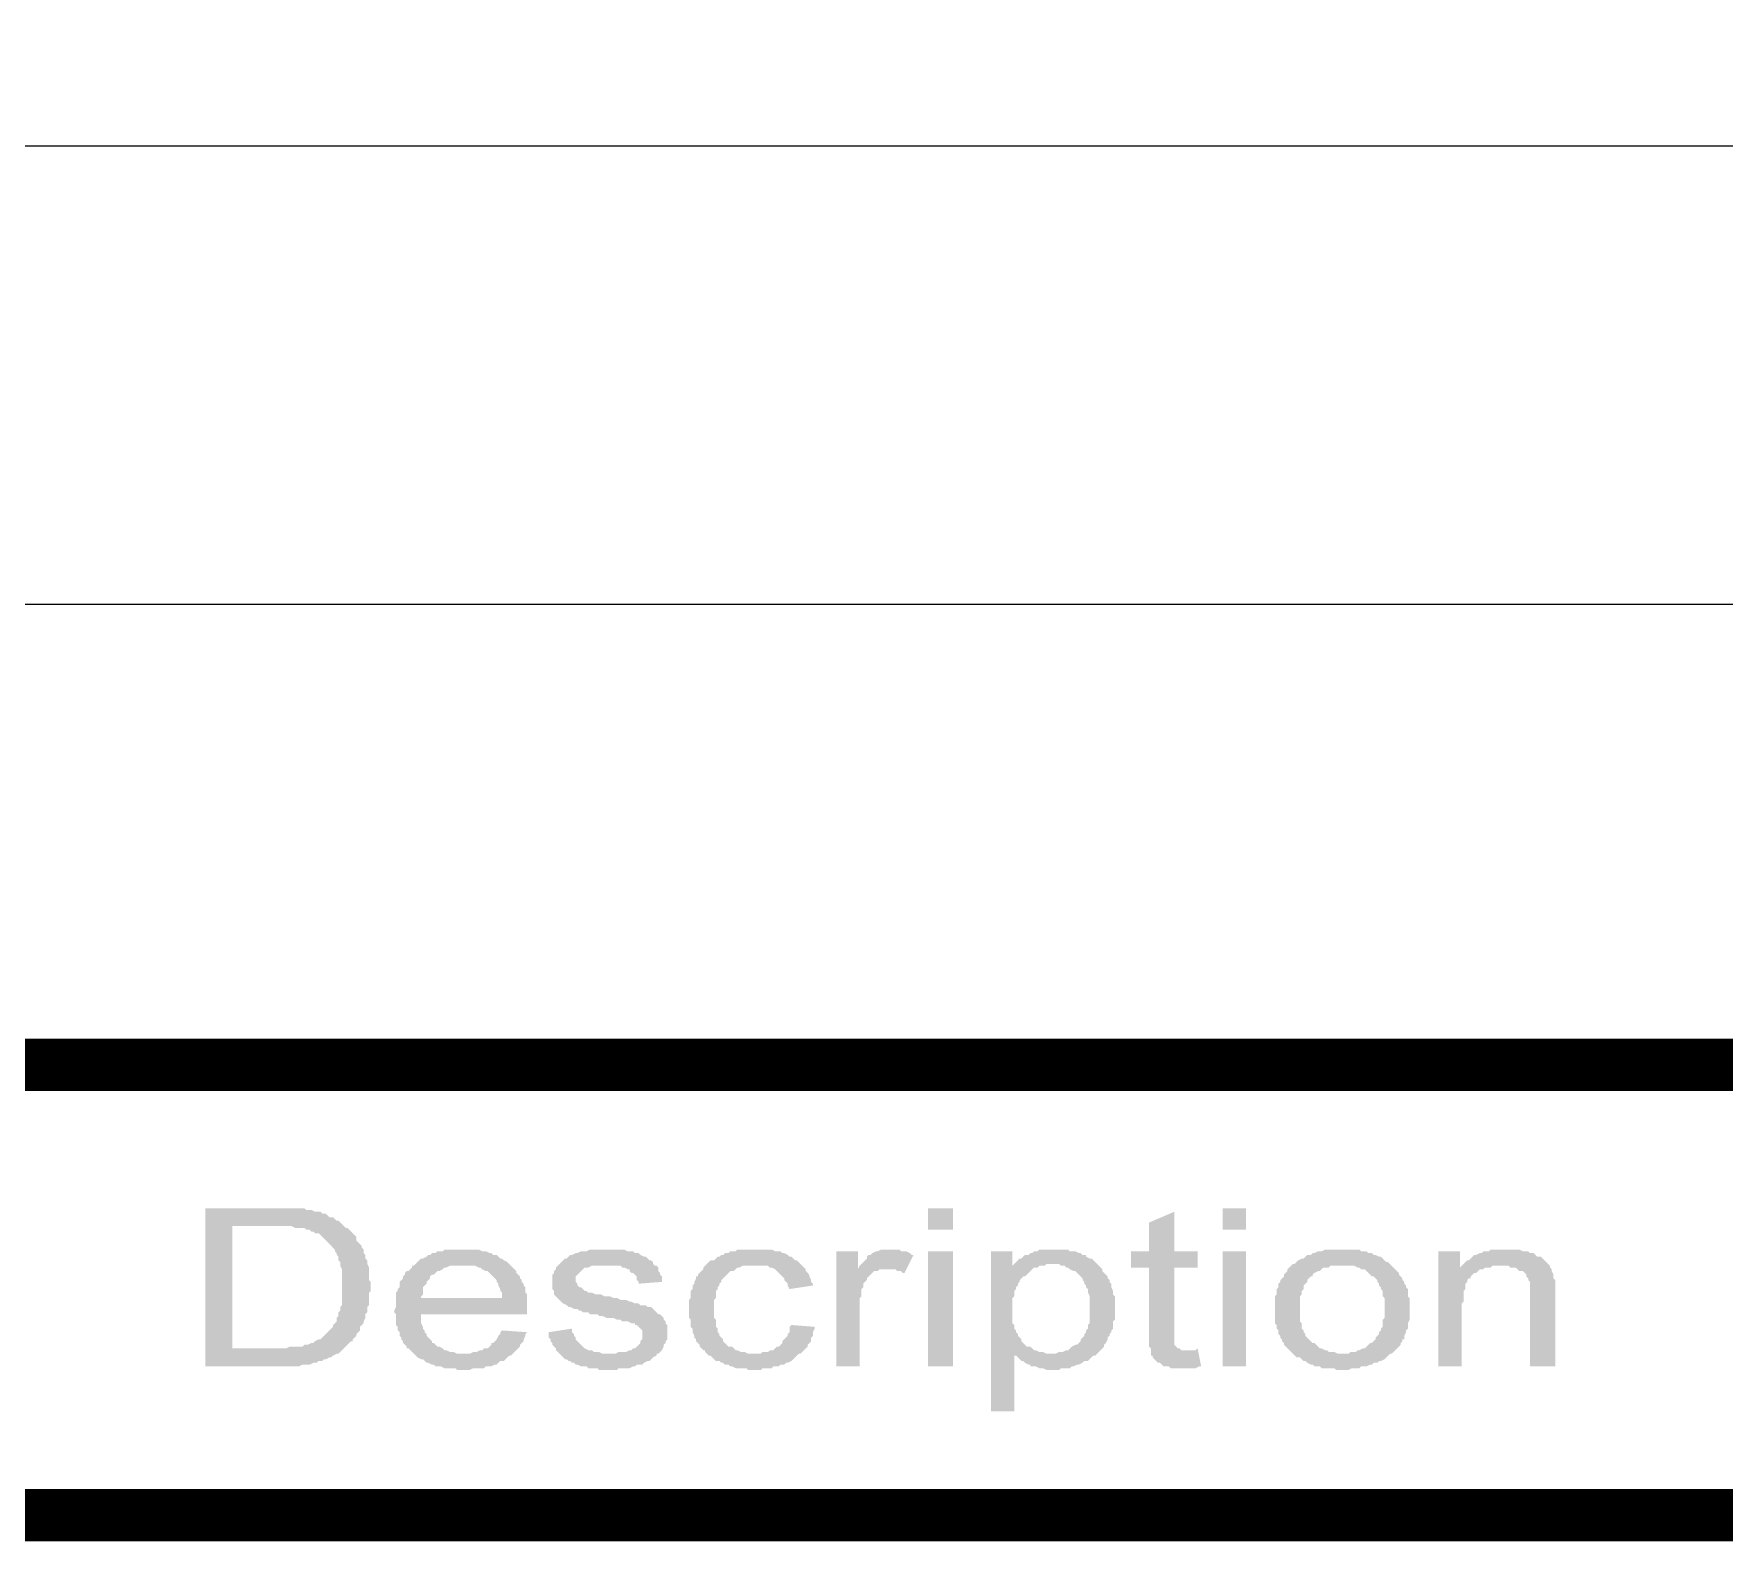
# Model space of a CAD drawing. Header units: millimetres. Extents: x 58 to 2247, y 57 to 1671.
# Drawn here: x 1981.2 to 2056.4, y 487.1 to 554.2 of the extents above; entities that cross this region are included whole.
import ezdxf

# ---------------------------------------------------------------- set-up
doc = ezdxf.new("R2010")
doc.units = ezdxf.units.MM
doc.header["$LTSCALE"] = 0.5
for name, color, linetype in [('main floor interior line', 6, 'CONTINUOUS'), ('PDF_Geometry', 7, 'Continuous'), ('PDF_Solid Fills', 7, 'Continuous')]:
    doc.layers.add(name, color=color, linetype=linetype)

msp = doc.modelspace()

# ---------------------------------------------------------------- hatches: boundary and pattern name
at = {"layer": 'PDF_Solid Fills', "transparency": 33554559}
h = msp.add_hatch(color=256, dxfattribs=at)
h.paths.add_polyline_path([(1988.843, 494.871), (1988.843, 501.911), (1991.883, 501.911), (1992.043, 501.911), (1992.203, 501.911), (1992.363, 501.911), (1992.523, 501.911), (1992.603, 501.911), (1992.763, 501.911), (1992.843, 501.911), (1993.003, 501.911), (1993.083, 501.911), (1993.243, 501.911), (1993.323, 501.831), (1993.403, 501.831), (1993.483, 501.831), (1993.563, 501.831), (1993.723, 501.751), (1993.883, 501.751), (1993.963, 501.751), (1994.043, 501.671), (1994.203, 501.671), (1994.283, 501.591), (1994.363, 501.511), (1994.523, 501.511), (1994.603, 501.431), (1994.683, 501.351), (1994.763, 501.351), (1994.843, 501.271), (1994.923, 501.191), (1995.003, 501.111), (1995.083, 501.031), (1995.163, 501.031), (1995.243, 500.951), (1995.323, 500.871), (1995.403, 500.791), (1995.483, 500.711), (1995.563, 500.631), (1995.563, 500.471), (1995.643, 500.391), (1995.723, 500.311), (1995.803, 500.231), (1995.803, 500.151), (1995.803, 500.151), (1995.883, 500.071), (1995.883, 499.911), (1995.963, 499.831), (1995.963, 499.751), (1995.963, 499.671), (1996.043, 499.591), (1996.043, 499.511), (1996.043, 499.431), (1996.123, 499.271), (1996.123, 499.191), (1996.123, 499.111), (1996.123, 499.031), (1996.123, 498.871), (1996.123, 498.791), (1996.123, 498.711), (1996.203, 498.631), (1996.203, 498.471), (1996.203, 498.471), (1996.203, 498.311), (1996.203, 498.231), (1996.123, 498.151), (1996.123, 497.991), (1996.123, 497.911), (1996.123, 497.831), (1996.123, 497.671), (1996.123, 497.591), (1996.043, 497.511), (1996.043, 497.431), (1996.043, 497.351), (1996.043, 497.271), (1995.963, 497.191), (1995.963, 497.031), (1995.963, 497.031), (1995.883, 496.871), (1995.883, 496.791), (1995.803, 496.711), (1995.723, 496.631), (1995.723, 496.471), (1995.643, 496.391), (1995.563, 496.311), (1995.563, 496.231), (1995.483, 496.151), (1995.403, 496.071), (1995.403, 495.991), (1995.323, 495.991), (1995.243, 495.911), (1995.163, 495.831), (1995.083, 495.751), (1995.003, 495.671), (1994.923, 495.591), (1994.843, 495.511), (1994.763, 495.431), (1994.683, 495.431), (1994.523, 495.351), (1994.523, 495.351), (1994.443, 495.271), (1994.363, 495.271), (1994.203, 495.191), (1994.123, 495.191), (1994.043, 495.111), (1993.883, 495.111), (1993.803, 495.031), (1993.643, 495.031), (1993.483, 494.951), (1993.483, 494.951), (1993.323, 494.951), (1993.243, 494.951), (1993.163, 494.951), (1993.003, 494.871), (1992.923, 494.871), (1992.763, 494.871), (1992.683, 494.871), (1992.523, 494.871), (1992.443, 494.871), (1992.283, 494.871), (1992.123, 494.871), (1992.043, 494.871)], flags=0)
h.paths.add_polyline_path([(1990.043, 495.671), (1991.883, 495.671), (1992.043, 495.671), (1992.203, 495.671), (1992.363, 495.671), (1992.443, 495.671), (1992.603, 495.751), (1992.763, 495.751), (1992.843, 495.751), (1992.923, 495.751), (1993.083, 495.751), (1993.163, 495.751), (1993.243, 495.831), (1993.323, 495.831), (1993.403, 495.831), (1993.563, 495.911), (1993.643, 495.911), (1993.723, 495.991), (1993.883, 496.071), (1993.963, 496.071), (1994.043, 496.151), (1994.043, 496.151), (1994.123, 496.231), (1994.203, 496.311), (1994.283, 496.391), (1994.363, 496.471), (1994.443, 496.551), (1994.523, 496.631), (1994.523, 496.711), (1994.603, 496.791), (1994.683, 496.871), (1994.683, 497.031), (1994.763, 497.111), (1994.763, 497.191), (1994.763, 497.271), (1994.843, 497.351), (1994.843, 497.431), (1994.843, 497.511), (1994.923, 497.591), (1994.923, 497.671), (1994.923, 497.831), (1994.923, 497.911), (1994.923, 497.991), (1994.923, 498.151), (1994.923, 498.231), (1994.923, 498.311), (1994.923, 498.471), (1994.923, 498.471), (1994.923, 498.551), (1994.923, 498.711), (1994.923, 498.791), (1994.923, 498.951), (1994.923, 499.031), (1994.923, 499.111), (1994.923, 499.191), (1994.843, 499.351), (1994.843, 499.431), (1994.843, 499.511), (1994.763, 499.591), (1994.763, 499.671), (1994.763, 499.751), (1994.683, 499.831), (1994.683, 499.911), (1994.603, 499.991), (1994.603, 500.071), (1994.523, 500.151), (1994.523, 500.151), (1994.443, 500.231), (1994.363, 500.311), (1994.283, 500.391), (1994.203, 500.471), (1994.123, 500.551), (1994.043, 500.631), (1993.963, 500.711), (1993.883, 500.791), (1993.723, 500.791), (1993.643, 500.871), (1993.563, 500.871), (1993.483, 500.951), (1993.403, 500.951), (1993.323, 500.951), (1993.243, 501.031), (1993.163, 501.031), (1993.003, 501.031), (1992.923, 501.031), (1992.843, 501.031), (1992.683, 501.111), (1992.523, 501.111), (1992.443, 501.111), (1992.283, 501.111), (1992.123, 501.111), (1991.963, 501.111), (1991.883, 501.111), (1990.043, 501.111)], flags=0)
for points in [[(2033.004, 495.671), (2033.164, 494.871), (2033.084, 494.871), (2032.924, 494.791), (2032.764, 494.791), (2032.684, 494.791), (2032.524, 494.791), (2032.444, 494.791), (2032.364, 494.791), (2032.204, 494.791), (2032.044, 494.791), (2031.964, 494.791), (2031.804, 494.791), (2031.724, 494.871), (2031.564, 494.871), (2031.484, 494.871), (2031.404, 494.951), (2031.324, 495.031), (2031.244, 495.031), (2031.164, 495.111), (2031.084, 495.191), (2031.004, 495.271), (2031.004, 495.351), (2030.924, 495.351), (2030.924, 495.431), (2030.924, 495.511), (2030.924, 495.591), (2030.924, 495.671), (2030.844, 495.751), (2030.844, 495.911), (2030.844, 495.991), (2030.844, 496.151), (2030.844, 496.311), (2030.844, 496.391), (2030.844, 499.271), (2030.044, 499.271), (2030.044, 499.991), (2030.844, 499.991), (2030.844, 501.271), (2031.964, 501.751), (2031.964, 499.991), (2033.004, 499.991), (2033.004, 499.271), (2031.964, 499.271), (2031.964, 496.311), (2031.964, 496.151), (2031.964, 496.071), (2031.964, 495.991), (2031.964, 495.911), (2031.964, 495.831), (2032.044, 495.751), (2032.124, 495.671), (2032.204, 495.671), (2032.284, 495.591), (2032.364, 495.591), (2032.524, 495.591), (2032.524, 495.591), (2032.684, 495.591), (2032.764, 495.591), (2032.924, 495.591), (2033.004, 495.671)], [(2004.123, 496.391), (2005.163, 496.551), (2005.163, 496.391), (2005.243, 496.311), (2005.243, 496.231), (2005.323, 496.151), (2005.323, 496.071), (2005.403, 495.991), (2005.483, 495.911), (2005.563, 495.831), (2005.643, 495.751), (2005.643, 495.751), (2005.723, 495.671), (2005.883, 495.591), (2005.963, 495.591), (2006.043, 495.591), (2006.123, 495.511), (2006.283, 495.511), (2006.363, 495.511), (2006.523, 495.431), (2006.683, 495.431), (2006.763, 495.431), (2006.843, 495.431), (2007.003, 495.431), (2007.083, 495.431), (2007.243, 495.511), (2007.403, 495.511), (2007.483, 495.511), (2007.563, 495.511), (2007.723, 495.591), (2007.803, 495.591), (2007.883, 495.671), (2007.963, 495.671), (2008.043, 495.751), (2008.123, 495.831), (2008.203, 495.911), (2008.203, 495.991), (2008.283, 496.071), (2008.283, 496.151), (2008.283, 496.231), (2008.283, 496.391), (2008.283, 496.471), (2008.203, 496.551), (2008.123, 496.631), (2008.043, 496.711), (2007.963, 496.711), (2007.963, 496.791), (2007.883, 496.791), (2007.803, 496.791), (2007.643, 496.871), (2007.563, 496.871), (2007.403, 496.871), (2007.323, 496.951), (2007.163, 496.951), (2007.003, 497.031), (2006.843, 497.031), (2006.683, 497.031), (2006.523, 497.111), (2006.363, 497.111), (2006.283, 497.191), (2006.123, 497.191), (2005.963, 497.191), (2005.883, 497.271), (2005.723, 497.271), (2005.643, 497.271), (2005.563, 497.351), (2005.483, 497.351), (2005.403, 497.431), (2005.323, 497.431), (2005.243, 497.431), (2005.243, 497.431), (2005.083, 497.511), (2005.003, 497.511), (2004.923, 497.591), (2004.763, 497.671), (2004.683, 497.751), (2004.603, 497.831), (2004.523, 497.911), (2004.523, 497.911), (2004.443, 497.991), (2004.363, 498.071), (2004.363, 498.231), (2004.283, 498.311), (2004.283, 498.391), (2004.283, 498.471), (2004.283, 498.551), (2004.283, 498.631), (2004.283, 498.711), (2004.283, 498.791), (2004.283, 498.951), (2004.363, 499.031), (2004.363, 499.111), (2004.443, 499.191), (2004.443, 499.271), (2004.523, 499.351), (2004.603, 499.431), (2004.683, 499.511), (2004.763, 499.591), (2004.843, 499.671), (2004.923, 499.671), (2005.003, 499.751), (2005.083, 499.831), (2005.163, 499.831), (2005.323, 499.911), (2005.403, 499.911), (2005.563, 499.991), (2005.643, 499.991), (2005.723, 499.991), (2005.803, 499.991), (2005.963, 500.071), (2006.043, 500.071), (2006.203, 500.071), (2006.283, 500.071), (2006.443, 500.071), (2006.523, 500.071), (2006.603, 500.071), (2006.763, 500.071), (2006.923, 500.071), (2007.003, 500.071), (2007.163, 500.071), (2007.243, 500.071), (2007.403, 500.071), (2007.483, 500.071), (2007.643, 499.991), (2007.723, 499.991), (2007.883, 499.991), (2007.963, 499.911), (2007.963, 499.911), (2008.123, 499.911), (2008.203, 499.831), (2008.363, 499.751), (2008.443, 499.751), (2008.523, 499.671), (2008.603, 499.591), (2008.683, 499.591), (2008.763, 499.511), (2008.763, 499.431), (2008.843, 499.351), (2008.923, 499.351), (2009.003, 499.271), (2009.003, 499.111), (2009.083, 499.031), (2009.083, 498.951), (2009.163, 498.871), (2009.163, 498.711), (2009.163, 498.631), (2008.123, 498.551), (2008.123, 498.631), (2008.043, 498.711), (2008.043, 498.871), (2007.963, 498.951), (2007.883, 499.031), (2007.803, 499.031), (2007.723, 499.111), (2007.723, 499.191), (2007.643, 499.191), (2007.483, 499.271), (2007.403, 499.271), (2007.323, 499.351), (2007.163, 499.351), (2007.083, 499.351), (2006.923, 499.351), (2006.763, 499.351), (2006.683, 499.351), (2006.523, 499.351), (2006.443, 499.351), (2006.283, 499.351), (2006.123, 499.351), (2006.043, 499.351), (2005.883, 499.271), (2005.803, 499.271), (2005.723, 499.271), (2005.643, 499.191), (2005.643, 499.191), (2005.563, 499.111), (2005.483, 499.031), (2005.403, 498.951), (2005.323, 498.871), (2005.323, 498.791), (2005.323, 498.711), (2005.323, 498.631), (2005.403, 498.551), (2005.403, 498.471), (2005.483, 498.391), (2005.563, 498.391), (2005.643, 498.311), (2005.723, 498.231), (2005.803, 498.231), (2005.883, 498.151), (2005.883, 498.151), (2005.963, 498.151), (2006.043, 498.151), (2006.203, 498.071), (2006.283, 498.071), (2006.443, 498.071), (2006.603, 497.991), (2006.843, 497.991), (2006.843, 497.991), (2007.003, 497.911), (2007.163, 497.911), (2007.323, 497.831), (2007.483, 497.831), (2007.563, 497.831), (2007.723, 497.751), (2007.803, 497.751), (2007.963, 497.671), (2008.043, 497.671), (2008.123, 497.671), (2008.203, 497.591), (2008.283, 497.591), (2008.363, 497.591), (2008.443, 497.591), (2008.523, 497.511), (2008.683, 497.511), (2008.763, 497.431), (2008.843, 497.351), (2008.923, 497.271), (2009.003, 497.191), (2009.083, 497.191), (2009.163, 497.111), (2009.243, 497.031), (2009.243, 496.951), (2009.323, 496.871), (2009.323, 496.791), (2009.403, 496.711), (2009.403, 496.551), (2009.403, 496.471), (2009.403, 496.391), (2009.403, 496.391), (2009.403, 496.231), (2009.403, 496.151), (2009.403, 496.071), (2009.323, 495.991), (2009.323, 495.911), (2009.243, 495.831), (2009.243, 495.751), (2009.163, 495.591), (2009.083, 495.511), (2009.003, 495.431), (2008.923, 495.431), (2008.923, 495.351), (2008.763, 495.271), (2008.683, 495.191), (2008.603, 495.111), (2008.523, 495.111), (2008.363, 495.031), (2008.283, 494.951), (2008.203, 494.951), (2008.043, 494.951), (2007.963, 494.871), (2007.883, 494.871), (2007.723, 494.791), (2007.643, 494.791), (2007.483, 494.791), (2007.403, 494.791), (2007.243, 494.791), (2007.163, 494.711), (2007.003, 494.711), (2006.843, 494.711), (2006.843, 494.711), (2006.683, 494.711), (2006.523, 494.711), (2006.363, 494.711), (2006.283, 494.791), (2006.123, 494.791), (2006.043, 494.791), (2005.883, 494.791), (2005.803, 494.871), (2005.643, 494.871), (2005.563, 494.871), (2005.403, 494.951), (2005.323, 494.951), (2005.243, 495.031), (2005.163, 495.031), (2005.083, 495.111), (2005.003, 495.111), (2004.923, 495.191), (2004.843, 495.191), (2004.763, 495.271), (2004.683, 495.351), (2004.603, 495.431), (2004.523, 495.511), (2004.443, 495.591), (2004.443, 495.671), (2004.363, 495.751), (2004.283, 495.831), (2004.283, 495.911), (2004.203, 495.991), (2004.203, 496.071), (2004.123, 496.151), (2004.123, 496.311), (2004.123, 496.391)], [(2014.924, 496.711), (2015.964, 496.631), (2015.964, 496.551), (2015.884, 496.391), (2015.884, 496.311), (2015.884, 496.231), (2015.804, 496.151), (2015.804, 495.991), (2015.724, 495.911), (2015.644, 495.831), (2015.644, 495.751), (2015.564, 495.671), (2015.484, 495.591), (2015.404, 495.511), (2015.324, 495.431), (2015.244, 495.431), (2015.164, 495.351), (2015.084, 495.271), (2015.084, 495.271), (2015.004, 495.191), (2014.924, 495.111), (2014.764, 495.031), (2014.684, 495.031), (2014.604, 494.951), (2014.444, 494.951), (2014.364, 494.871), (2014.284, 494.871), (2014.124, 494.871), (2014.044, 494.791), (2013.884, 494.791), (2013.804, 494.791), (2013.644, 494.791), (2013.564, 494.711), (2013.404, 494.711), (2013.324, 494.711), (2013.164, 494.711), (2013.004, 494.711), (2012.924, 494.791), (2012.764, 494.791), (2012.684, 494.791), (2012.524, 494.791), (2012.444, 494.791), (2012.284, 494.871), (2012.204, 494.871), (2012.124, 494.951), (2011.964, 494.951), (2011.884, 495.031), (2011.804, 495.031), (2011.724, 495.111), (2011.564, 495.111), (2011.484, 495.191), (2011.404, 495.271), (2011.324, 495.351), (2011.244, 495.351), (2011.164, 495.431), (2011.084, 495.511), (2011.084, 495.591), (2011.004, 495.591), (2010.924, 495.671), (2010.844, 495.751), (2010.844, 495.831), (2010.764, 495.911), (2010.684, 495.991), (2010.684, 496.071), (2010.604, 496.151), (2010.604, 496.231), (2010.524, 496.391), (2010.524, 496.471), (2010.524, 496.551), (2010.444, 496.631), (2010.444, 496.711), (2010.444, 496.871), (2010.444, 496.951), (2010.364, 497.031), (2010.364, 497.191), (2010.364, 497.271), (2010.364, 497.431), (2010.364, 497.431), (2010.364, 497.511), (2010.364, 497.591), (2010.364, 497.751), (2010.364, 497.831), (2010.444, 497.911), (2010.444, 497.991), (2010.444, 498.151), (2010.444, 498.231), (2010.524, 498.311), (2010.524, 498.391), (2010.524, 498.471), (2010.604, 498.551), (2010.604, 498.631), (2010.684, 498.791), (2010.684, 498.871), (2010.764, 498.871), (2010.764, 498.951), (2010.844, 499.031), (2010.924, 499.111), (2011.004, 499.191), (2011.004, 499.271), (2011.084, 499.351), (2011.164, 499.431), (2011.244, 499.511), (2011.324, 499.591), (2011.484, 499.591), (2011.564, 499.671), (2011.644, 499.751), (2011.724, 499.751), (2011.804, 499.831), (2011.884, 499.831), (2011.964, 499.911), (2012.124, 499.911), (2012.204, 499.991), (2012.364, 499.991), (2012.444, 499.991), (2012.524, 500.071), (2012.684, 500.071), (2012.764, 500.071), (2012.924, 500.071), (2013.084, 500.071), (2013.164, 500.071), (2013.324, 500.071), (2013.324, 500.071), (2013.404, 500.071), (2013.564, 500.071), (2013.724, 500.071), (2013.804, 500.071), (2013.964, 500.071), (2014.044, 500.071), (2014.204, 499.991), (2014.284, 499.991), (2014.444, 499.991), (2014.524, 499.911), (2014.604, 499.911), (2014.764, 499.831), (2014.844, 499.751), (2014.924, 499.751), (2015.004, 499.671), (2015.004, 499.671), (2015.084, 499.591), (2015.164, 499.591), (2015.244, 499.511), (2015.324, 499.431), (2015.404, 499.351), (2015.484, 499.271), (2015.564, 499.191), (2015.564, 499.111), (2015.644, 499.031), (2015.724, 498.951), (2015.724, 498.871), (2015.804, 498.711), (2015.804, 498.631), (2015.884, 498.551), (2015.884, 498.471), (2014.844, 498.311), (2014.764, 498.471), (2014.764, 498.551), (2014.684, 498.631), (2014.604, 498.711), (2014.604, 498.791), (2014.524, 498.871), (2014.444, 498.951), (2014.364, 499.031), (2014.284, 499.111), (2014.284, 499.111), (2014.204, 499.191), (2014.044, 499.271), (2013.964, 499.271), (2013.884, 499.351), (2013.724, 499.351), (2013.644, 499.351), (2013.484, 499.351), (2013.404, 499.351), (2013.324, 499.351), (2013.244, 499.351), (2013.084, 499.351), (2013.004, 499.351), (2012.844, 499.351), (2012.764, 499.351), (2012.604, 499.271), (2012.524, 499.271), (2012.444, 499.191), (2012.364, 499.111), (2012.204, 499.111), (2012.124, 499.031), (2012.044, 498.951), (2012.044, 498.951), (2011.964, 498.871), (2011.884, 498.791), (2011.804, 498.711), (2011.804, 498.631), (2011.724, 498.551), (2011.724, 498.471), (2011.644, 498.391), (2011.644, 498.311), (2011.564, 498.231), (2011.564, 498.151), (2011.564, 498.071), (2011.564, 497.911), (2011.484, 497.831), (2011.484, 497.671), (2011.484, 497.591), (2011.484, 497.431), (2011.484, 497.431), (2011.484, 497.271), (2011.484, 497.191), (2011.484, 497.031), (2011.564, 496.951), (2011.564, 496.871), (2011.564, 496.711), (2011.564, 496.631), (2011.644, 496.551), (2011.644, 496.471), (2011.644, 496.391), (2011.724, 496.311), (2011.724, 496.231), (2011.804, 496.151), (2011.884, 496.071), (2011.884, 495.991), (2011.964, 495.911), (2011.964, 495.911), (2012.044, 495.831), (2012.124, 495.751), (2012.284, 495.751), (2012.364, 495.671), (2012.444, 495.591), (2012.524, 495.591), (2012.684, 495.511), (2012.764, 495.511), (2012.844, 495.511), (2013.004, 495.431), (2013.084, 495.431), (2013.244, 495.431), (2013.324, 495.431), (2013.404, 495.431), (2013.564, 495.431), (2013.644, 495.511), (2013.804, 495.511), (2013.884, 495.511), (2013.964, 495.591), (2014.124, 495.591), (2014.204, 495.671), (2014.284, 495.751), (2014.364, 495.751), (2014.444, 495.831), (2014.524, 495.911), (2014.524, 495.991), (2014.604, 496.071), (2014.684, 496.151), (2014.764, 496.231), (2014.764, 496.311), (2014.844, 496.391), (2014.844, 496.471), (2014.844, 496.631), (2014.924, 496.711), (2014.924, 496.711)], [(2016.924, 494.871), (2016.924, 499.991), (2017.884, 499.991), (2017.884, 499.191), (2017.964, 499.351), (2018.044, 499.431), (2018.124, 499.511), (2018.204, 499.591), (2018.284, 499.671), (2018.284, 499.751), (2018.364, 499.831), (2018.444, 499.831), (2018.524, 499.911), (2018.524, 499.911), (2018.684, 499.991), (2018.764, 499.991), (2018.924, 500.071), (2019.004, 500.071), (2019.084, 500.071), (2019.244, 500.071), (2019.244, 500.071), (2019.404, 500.071), (2019.484, 500.071), (2019.564, 500.071), (2019.724, 500.071), (2019.804, 499.991), (2019.964, 499.991), (2020.044, 499.991), (2020.204, 499.911), (2020.284, 499.831), (2020.364, 499.831), (2019.964, 499.031), (2019.884, 499.031), (2019.804, 499.111), (2019.644, 499.111), (2019.564, 499.191), (2019.404, 499.191), (2019.324, 499.191), (2019.164, 499.191), (2019.084, 499.191), (2018.924, 499.191), (2018.844, 499.191), (2018.764, 499.111), (2018.604, 499.111), (2018.524, 499.031), (2018.444, 498.951), (2018.364, 498.871), (2018.284, 498.791), (2018.284, 498.711), (2018.204, 498.631), (2018.124, 498.551), (2018.124, 498.551), (2018.124, 498.471), (2018.124, 498.391), (2018.044, 498.311), (2018.044, 498.151), (2018.044, 498.071), (2018.044, 497.991), (2017.964, 497.911), (2017.964, 497.831), (2017.964, 497.671), (2017.964, 497.591), (2017.964, 497.511), (2017.964, 494.871)], [(2043.725, 494.871), (2043.725, 499.991), (2044.685, 499.991), (2044.685, 499.271), (2044.765, 499.351), (2044.845, 499.431), (2044.925, 499.511), (2045.005, 499.591), (2045.085, 499.591), (2045.165, 499.671), (2045.245, 499.751), (2045.325, 499.831), (2045.405, 499.831), (2045.565, 499.911), (2045.645, 499.911), (2045.725, 499.991), (2045.885, 499.991), (2045.965, 499.991), (2046.045, 500.071), (2046.205, 500.071), (2046.285, 500.071), (2046.445, 500.071), (2046.605, 500.071), (2046.685, 500.071), (2046.765, 500.071), (2046.845, 500.071), (2047.005, 500.071), (2047.085, 500.071), (2047.245, 500.071), (2047.325, 500.071), (2047.485, 499.991), (2047.565, 499.991), (2047.725, 499.991), (2047.805, 499.911), (2047.965, 499.911), (2048.045, 499.831), (2048.125, 499.751), (2048.285, 499.751), (2048.365, 499.671), (2048.445, 499.591), (2048.525, 499.511), (2048.525, 499.511), (2048.605, 499.431), (2048.685, 499.351), (2048.685, 499.271), (2048.765, 499.191), (2048.765, 499.111), (2048.845, 498.951), (2048.845, 498.871), (2048.845, 498.871), (2048.845, 498.791), (2048.925, 498.711), (2048.925, 498.631), (2048.925, 498.551), (2048.925, 498.471), (2048.925, 498.311), (2048.925, 498.231), (2048.925, 498.071), (2048.925, 497.991), (2048.925, 494.871), (2047.805, 494.871), (2047.805, 497.991), (2047.805, 498.071), (2047.805, 498.231), (2047.805, 498.311), (2047.805, 498.391), (2047.805, 498.551), (2047.805, 498.631), (2047.725, 498.711), (2047.725, 498.791), (2047.725, 498.791), (2047.645, 498.871), (2047.645, 498.951), (2047.565, 499.031), (2047.485, 499.111), (2047.325, 499.111), (2047.245, 499.191), (2047.165, 499.271), (2047.085, 499.271), (2046.925, 499.271), (2046.845, 499.351), (2046.685, 499.351), (2046.605, 499.351), (2046.525, 499.351), (2046.365, 499.351), (2046.285, 499.351), (2046.125, 499.351), (2046.045, 499.271), (2045.885, 499.271), (2045.805, 499.271), (2045.725, 499.191), (2045.565, 499.191), (2045.485, 499.111), (2045.405, 499.031), (2045.325, 499.031), (2045.245, 498.951), (2045.165, 498.871), (2045.165, 498.791), (2045.085, 498.791), (2045.005, 498.711), (2045.005, 498.631), (2044.925, 498.551), (2044.925, 498.471), (2044.925, 498.311), (2044.845, 498.231), (2044.845, 498.151), (2044.845, 497.991), (2044.845, 497.911), (2044.845, 497.751), (2044.765, 497.671), (2044.765, 497.671), (2044.765, 494.871)]]:
    msp.add_hatch(color=256, dxfattribs=at).paths.add_polyline_path(points)
h = msp.add_hatch(color=256, dxfattribs=at)
h.paths.add_polyline_path([(2002.043, 496.471), (2003.163, 496.391), (2003.083, 496.311), (2003.083, 496.231), (2003.003, 496.071), (2003.003, 495.991), (2002.923, 495.911), (2002.843, 495.831), (2002.843, 495.751), (2002.763, 495.671), (2002.683, 495.591), (2002.603, 495.511), (2002.523, 495.431), (2002.443, 495.351), (2002.363, 495.351), (2002.283, 495.271), (2002.203, 495.191), (2002.203, 495.191), (2002.123, 495.111), (2001.963, 495.111), (2001.883, 495.031), (2001.803, 494.951), (2001.723, 494.951), (2001.563, 494.871), (2001.483, 494.871), (2001.323, 494.871), (2001.243, 494.791), (2001.163, 494.791), (2001.003, 494.791), (2000.843, 494.791), (2000.763, 494.791), (2000.603, 494.711), (2000.523, 494.711), (2000.363, 494.711), (2000.363, 494.711), (2000.203, 494.711), (2000.043, 494.711), (1999.963, 494.791), (1999.803, 494.791), (1999.723, 494.791), (1999.563, 494.791), (1999.483, 494.791), (1999.323, 494.871), (1999.243, 494.871), (1999.083, 494.871), (1999.003, 494.951), (1998.923, 494.951), (1998.763, 495.031), (1998.683, 495.031), (1998.603, 495.111), (1998.523, 495.191), (1998.443, 495.191), (1998.283, 495.271), (1998.203, 495.351), (1998.123, 495.431), (1998.123, 495.431), (1998.043, 495.511), (1997.963, 495.591), (1997.883, 495.671), (1997.803, 495.671), (1997.803, 495.751), (1997.723, 495.831), (1997.643, 495.911), (1997.643, 495.991), (1997.563, 496.071), (1997.563, 496.151), (1997.483, 496.231), (1997.483, 496.391), (1997.403, 496.471), (1997.403, 496.551), (1997.403, 496.631), (1997.323, 496.711), (1997.323, 496.871), (1997.323, 496.951), (1997.323, 497.031), (1997.323, 497.191), (1997.243, 497.271), (1997.243, 497.351), (1997.323, 497.511), (1997.323, 497.591), (1997.323, 497.671), (1997.323, 497.831), (1997.323, 497.911), (1997.323, 497.991), (1997.323, 498.151), (1997.403, 498.231), (1997.403, 498.311), (1997.483, 498.391), (1997.483, 498.471), (1997.483, 498.631), (1997.563, 498.711), (1997.643, 498.791), (1997.643, 498.871), (1997.723, 498.951), (1997.723, 499.031), (1997.803, 499.111), (1997.883, 499.111), (1997.963, 499.191), (1998.043, 499.271), (1998.043, 499.351), (1998.123, 499.351), (1998.203, 499.431), (1998.283, 499.511), (1998.363, 499.591), (1998.443, 499.671), (1998.523, 499.671), (1998.683, 499.751), (1998.763, 499.831), (1998.843, 499.831), (1998.923, 499.911), (1999.083, 499.911), (1999.163, 499.991), (1999.323, 499.991), (1999.403, 499.991), (1999.483, 500.071), (1999.643, 500.071), (1999.723, 500.071), (1999.883, 500.071), (1999.963, 500.071), (2000.123, 500.071), (2000.283, 500.071), (2000.283, 500.071), (2000.443, 500.071), (2000.523, 500.071), (2000.683, 500.071), (2000.763, 500.071), (2000.923, 500.071), (2001.003, 500.071), (2001.163, 499.991), (2001.243, 499.991), (2001.323, 499.991), (2001.483, 499.911), (2001.563, 499.911), (2001.643, 499.831), (2001.803, 499.831), (2001.883, 499.751), (2001.963, 499.671), (2002.043, 499.671), (2002.123, 499.591), (2002.283, 499.511), (2002.363, 499.431), (2002.363, 499.431), (2002.443, 499.351), (2002.523, 499.271), (2002.603, 499.191), (2002.683, 499.111), (2002.683, 499.031), (2002.763, 498.951), (2002.843, 498.871), (2002.843, 498.791), (2002.923, 498.711), (2002.923, 498.631), (2003.003, 498.551), (2003.003, 498.471), (2003.083, 498.391), (2003.083, 498.311), (2003.083, 498.151), (2003.163, 498.071), (2003.163, 497.991), (2003.163, 497.911), (2003.163, 497.751), (2003.163, 497.671), (2003.163, 497.591), (2003.163, 497.431), (2003.163, 497.431), (2003.163, 497.351), (2003.163, 497.271), (2003.163, 497.191), (1998.443, 497.191), (1998.443, 497.111), (1998.443, 496.951), (1998.443, 496.871), (1998.443, 496.791), (1998.523, 496.631), (1998.523, 496.551), (1998.603, 496.471), (1998.603, 496.391), (1998.683, 496.311), (1998.683, 496.231), (1998.763, 496.151), (1998.843, 496.071), (1998.923, 495.991), (1998.923, 495.911), (1999.003, 495.911), (1999.083, 495.831), (1999.163, 495.751), (1999.243, 495.751), (1999.403, 495.671), (1999.483, 495.591), (1999.563, 495.591), (1999.723, 495.511), (1999.803, 495.511), (1999.883, 495.511), (2000.043, 495.431), (2000.123, 495.431), (2000.283, 495.431), (2000.363, 495.431), (2000.443, 495.431), (2000.603, 495.431), (2000.763, 495.511), (2000.843, 495.511), (2000.923, 495.511), (2001.083, 495.591), (2001.163, 495.591), (2001.243, 495.671), (2001.403, 495.671), (2001.483, 495.751), (2001.563, 495.831), (2001.563, 495.911), (2001.643, 495.911), (2001.723, 495.991), (2001.803, 496.071), (2001.883, 496.231), (2001.963, 496.311), (2001.963, 496.391), (2002.043, 496.471), (2002.043, 496.471)], flags=0)
h.paths.add_polyline_path([(1998.443, 497.911), (2002.043, 497.911), (2002.043, 497.991), (2002.043, 498.151), (2001.963, 498.231), (2001.963, 498.311), (2001.883, 498.471), (2001.883, 498.551), (2001.803, 498.631), (2001.803, 498.711), (2001.723, 498.791), (2001.643, 498.871), (2001.643, 498.871), (2001.563, 498.951), (2001.483, 499.031), (2001.403, 499.111), (2001.323, 499.111), (2001.163, 499.191), (2001.083, 499.271), (2001.003, 499.271), (2000.843, 499.351), (2000.763, 499.351), (2000.683, 499.351), (2000.523, 499.351), (2000.443, 499.351), (2000.283, 499.351), (2000.123, 499.351), (2000.043, 499.351), (1999.883, 499.351), (1999.803, 499.351), (1999.723, 499.351), (1999.563, 499.271), (1999.483, 499.271), (1999.403, 499.191), (1999.243, 499.111), (1999.163, 499.111), (1999.083, 499.031), (1999.003, 498.951), (1998.923, 498.951), (1998.843, 498.871), (1998.843, 498.791), (1998.763, 498.711), (1998.683, 498.631), (1998.683, 498.551), (1998.603, 498.471), (1998.523, 498.391), (1998.523, 498.231), (1998.523, 498.151), (1998.523, 498.071), (1998.443, 497.991), (1998.443, 497.911)], flags=0)
h = msp.add_hatch(color=256, dxfattribs=at)
h.paths.add_polyline_path([(2023.804, 492.871), (2023.804, 499.991), (2024.764, 499.991), (2024.764, 499.351), (2024.844, 499.431), (2024.924, 499.511), (2025.004, 499.591), (2025.084, 499.671), (2025.164, 499.671), (2025.244, 499.751), (2025.324, 499.831), (2025.484, 499.831), (2025.564, 499.911), (2025.644, 499.911), (2025.724, 499.991), (2025.884, 499.991), (2025.964, 500.071), (2026.124, 500.071), (2026.204, 500.071), (2026.364, 500.071), (2026.444, 500.071), (2026.604, 500.071), (2026.604, 500.071), (2026.764, 500.071), (2026.844, 500.071), (2027.004, 500.071), (2027.084, 500.071), (2027.244, 500.071), (2027.324, 499.991), (2027.484, 499.991), (2027.564, 499.991), (2027.724, 499.911), (2027.804, 499.911), (2027.884, 499.831), (2028.044, 499.831), (2028.044, 499.751), (2028.204, 499.671), (2028.284, 499.671), (2028.364, 499.591), (2028.444, 499.511), (2028.524, 499.431), (2028.604, 499.351), (2028.684, 499.271), (2028.764, 499.191), (2028.764, 499.111), (2028.844, 499.031), (2028.924, 498.951), (2029.004, 498.871), (2029.004, 498.791), (2029.084, 498.711), (2029.084, 498.631), (2029.164, 498.551), (2029.164, 498.471), (2029.164, 498.391), (2029.244, 498.231), (2029.244, 498.151), (2029.244, 498.071), (2029.324, 497.991), (2029.324, 497.911), (2029.324, 497.751), (2029.324, 497.671), (2029.324, 497.591), (2029.324, 497.511), (2029.324, 497.431), (2029.324, 497.351), (2029.324, 497.271), (2029.324, 497.111), (2029.324, 497.031), (2029.324, 496.951), (2029.244, 496.871), (2029.244, 496.791), (2029.244, 496.631), (2029.244, 496.551), (2029.164, 496.471), (2029.164, 496.391), (2029.084, 496.311), (2029.084, 496.231), (2029.004, 496.151), (2029.004, 496.071), (2028.924, 495.911), (2028.844, 495.831), (2028.844, 495.751), (2028.764, 495.671), (2028.684, 495.591), (2028.604, 495.511), (2028.524, 495.431), (2028.444, 495.351), (2028.364, 495.351), (2028.284, 495.271), (2028.204, 495.191), (2028.124, 495.111), (2027.964, 495.111), (2027.964, 495.111), (2027.884, 495.031), (2027.724, 494.951), (2027.644, 494.951), (2027.484, 494.871), (2027.404, 494.871), (2027.324, 494.791), (2027.164, 494.791), (2027.084, 494.791), (2026.924, 494.791), (2026.844, 494.711), (2026.684, 494.711), (2026.604, 494.711), (2026.524, 494.711), (2026.444, 494.711), (2026.284, 494.711), (2026.124, 494.791), (2026.044, 494.791), (2025.964, 494.791), (2025.804, 494.871), (2025.724, 494.871), (2025.564, 494.871), (2025.564, 494.951), (2025.484, 494.951), (2025.324, 495.031), (2025.244, 495.111), (2025.164, 495.111), (2025.084, 495.191), (2025.004, 495.271), (2024.924, 495.351), (2024.844, 495.351), (2024.844, 492.871)], flags=0)
h.paths.add_polyline_path([(2024.764, 497.351), (2024.764, 497.271), (2024.764, 497.191), (2024.764, 497.031), (2024.764, 496.951), (2024.764, 496.791), (2024.844, 496.711), (2024.844, 496.631), (2024.844, 496.551), (2024.924, 496.471), (2024.924, 496.391), (2025.004, 496.311), (2025.004, 496.231), (2025.084, 496.151), (2025.164, 496.071), (2025.164, 495.991), (2025.244, 495.911), (2025.244, 495.911), (2025.324, 495.831), (2025.404, 495.751), (2025.564, 495.751), (2025.644, 495.671), (2025.724, 495.591), (2025.804, 495.591), (2025.964, 495.511), (2026.044, 495.511), (2026.124, 495.511), (2026.284, 495.431), (2026.364, 495.431), (2026.444, 495.431), (2026.604, 495.431), (2026.684, 495.431), (2026.844, 495.511), (2026.924, 495.511), (2027.004, 495.511), (2027.164, 495.591), (2027.244, 495.591), (2027.324, 495.671), (2027.404, 495.751), (2027.564, 495.831), (2027.644, 495.831), (2027.724, 495.911), (2027.724, 495.911), (2027.804, 495.991), (2027.804, 496.071), (2027.884, 496.151), (2027.964, 496.231), (2027.964, 496.311), (2028.044, 496.391), (2028.044, 496.471), (2028.124, 496.551), (2028.124, 496.631), (2028.124, 496.711), (2028.204, 496.791), (2028.204, 496.951), (2028.204, 497.031), (2028.204, 497.191), (2028.204, 497.271), (2028.204, 497.351), (2028.204, 497.431), (2028.204, 497.591), (2028.204, 497.671), (2028.204, 497.831), (2028.204, 497.911), (2028.204, 497.991), (2028.124, 498.151), (2028.124, 498.231), (2028.124, 498.311), (2028.044, 498.391), (2028.044, 498.471), (2027.964, 498.551), (2027.964, 498.631), (2027.884, 498.711), (2027.884, 498.791), (2027.804, 498.871), (2027.724, 498.951), (2027.724, 498.951), (2027.644, 499.031), (2027.564, 499.111), (2027.484, 499.111), (2027.324, 499.191), (2027.244, 499.271), (2027.164, 499.271), (2027.084, 499.351), (2026.924, 499.351), (2026.844, 499.431), (2026.684, 499.431), (2026.604, 499.431), (2026.524, 499.431), (2026.364, 499.431), (2026.284, 499.431), (2026.204, 499.351), (2026.044, 499.351), (2025.964, 499.351), (2025.884, 499.271), (2025.724, 499.271), (2025.644, 499.191), (2025.564, 499.111), (2025.484, 499.031), (2025.404, 498.951), (2025.324, 498.871), (2025.324, 498.871), (2025.244, 498.871), (2025.164, 498.791), (2025.084, 498.711), (2025.084, 498.631), (2025.004, 498.551), (2025.004, 498.471), (2024.924, 498.391), (2024.924, 498.311), (2024.844, 498.231), (2024.844, 498.071), (2024.844, 497.991), (2024.764, 497.911), (2024.764, 497.831), (2024.764, 497.671), (2024.764, 497.591), (2024.764, 497.431), (2024.764, 497.351)], flags=0)
h = msp.add_hatch(color=256, dxfattribs=at)
h.paths.add_polyline_path([(2036.445, 497.431), (2036.445, 497.511), (2036.445, 497.671), (2036.445, 497.751), (2036.445, 497.831), (2036.445, 497.991), (2036.525, 498.071), (2036.525, 498.151), (2036.525, 498.311), (2036.605, 498.391), (2036.605, 498.471), (2036.605, 498.551), (2036.685, 498.631), (2036.685, 498.711), (2036.765, 498.791), (2036.845, 498.871), (2036.845, 498.951), (2036.925, 499.031), (2037.005, 499.111), (2037.005, 499.191), (2037.085, 499.271), (2037.165, 499.351), (2037.245, 499.431), (2037.325, 499.431), (2037.405, 499.511), (2037.405, 499.511), (2037.485, 499.591), (2037.645, 499.671), (2037.725, 499.671), (2037.805, 499.751), (2037.885, 499.831), (2038.045, 499.831), (2038.125, 499.911), (2038.205, 499.911), (2038.365, 499.991), (2038.445, 499.991), (2038.525, 499.991), (2038.685, 500.071), (2038.765, 500.071), (2038.925, 500.071), (2039.005, 500.071), (2039.165, 500.071), (2039.325, 500.071), (2039.405, 500.071), (2039.405, 500.071), (2039.565, 500.071), (2039.725, 500.071), (2039.805, 500.071), (2039.965, 500.071), (2040.045, 500.071), (2040.205, 500.071), (2040.285, 499.991), (2040.445, 499.991), (2040.525, 499.991), (2040.605, 499.911), (2040.765, 499.911), (2040.845, 499.831), (2040.925, 499.831), (2041.085, 499.751), (2041.165, 499.751), (2041.245, 499.671), (2041.325, 499.591), (2041.405, 499.511), (2041.485, 499.511), (2041.565, 499.431), (2041.645, 499.351), (2041.725, 499.271), (2041.805, 499.191), (2041.885, 499.111), (2041.965, 499.031), (2041.965, 498.951), (2042.045, 498.871), (2042.125, 498.791), (2042.125, 498.711), (2042.205, 498.631), (2042.205, 498.551), (2042.285, 498.471), (2042.285, 498.391), (2042.365, 498.311), (2042.365, 498.231), (2042.365, 498.071), (2042.365, 497.991), (2042.445, 497.911), (2042.445, 497.751), (2042.445, 497.671), (2042.445, 497.591), (2042.445, 497.511), (2042.445, 497.351), (2042.445, 497.271), (2042.445, 497.111), (2042.445, 497.031), (2042.445, 496.951), (2042.365, 496.791), (2042.365, 496.711), (2042.365, 496.631), (2042.365, 496.551), (2042.285, 496.471), (2042.285, 496.391), (2042.205, 496.231), (2042.205, 496.151), (2042.205, 496.071), (2042.125, 496.071), (2042.125, 495.991), (2042.045, 495.911), (2042.045, 495.831), (2041.965, 495.751), (2041.885, 495.671), (2041.805, 495.591), (2041.725, 495.511), (2041.645, 495.431), (2041.565, 495.431), (2041.485, 495.351), (2041.405, 495.271), (2041.325, 495.191), (2041.165, 495.111), (2041.085, 495.111), (2041.005, 495.031), (2040.845, 495.031), (2040.765, 494.951), (2040.685, 494.951), (2040.525, 494.871), (2040.445, 494.871), (2040.285, 494.871), (2040.205, 494.791), (2040.125, 494.791), (2039.965, 494.791), (2039.885, 494.791), (2039.725, 494.711), (2039.565, 494.711), (2039.485, 494.711), (2039.405, 494.711), (2039.325, 494.711), (2039.165, 494.711), (2039.085, 494.791), (2038.925, 494.791), (2038.765, 494.791), (2038.685, 494.791), (2038.525, 494.791), (2038.445, 494.871), (2038.365, 494.871), (2038.205, 494.871), (2038.125, 494.951), (2038.045, 494.951), (2037.885, 495.031), (2037.805, 495.111), (2037.725, 495.111), (2037.645, 495.191), (2037.565, 495.271), (2037.405, 495.271), (2037.325, 495.351), (2037.245, 495.431), (2037.245, 495.431), (2037.165, 495.511), (2037.085, 495.591), (2037.085, 495.591), (2037.005, 495.671), (2036.925, 495.751), (2036.845, 495.831), (2036.845, 495.911), (2036.765, 495.991), (2036.765, 496.071), (2036.685, 496.151), (2036.685, 496.231), (2036.605, 496.311), (2036.605, 496.471), (2036.525, 496.551), (2036.525, 496.631), (2036.525, 496.711), (2036.445, 496.791), (2036.445, 496.951), (2036.445, 497.031), (2036.445, 497.111), (2036.445, 497.271), (2036.445, 497.351), (2036.445, 497.431)], flags=0)
h.paths.add_polyline_path([(2037.565, 497.431), (2037.565, 497.271), (2037.565, 497.191), (2037.565, 497.111), (2037.565, 496.951), (2037.565, 496.871), (2037.645, 496.791), (2037.645, 496.631), (2037.645, 496.551), (2037.725, 496.471), (2037.725, 496.391), (2037.805, 496.311), (2037.805, 496.231), (2037.885, 496.151), (2037.965, 496.071), (2038.045, 495.991), (2038.045, 495.991), (2038.125, 495.911), (2038.205, 495.911), (2038.285, 495.831), (2038.365, 495.751), (2038.445, 495.671), (2038.525, 495.671), (2038.685, 495.591), (2038.765, 495.591), (2038.845, 495.511), (2039.005, 495.511), (2039.085, 495.511), (2039.245, 495.431), (2039.325, 495.431), (2039.405, 495.431), (2039.565, 495.431), (2039.725, 495.431), (2039.805, 495.511), (2039.885, 495.511), (2040.045, 495.511), (2040.125, 495.591), (2040.205, 495.591), (2040.365, 495.671), (2040.445, 495.671), (2040.525, 495.751), (2040.605, 495.831), (2040.685, 495.911), (2040.765, 495.911), (2040.845, 495.991), (2040.925, 496.071), (2040.925, 496.151), (2041.005, 496.231), (2041.085, 496.311), (2041.085, 496.391), (2041.165, 496.471), (2041.165, 496.551), (2041.245, 496.631), (2041.245, 496.711), (2041.245, 496.791), (2041.245, 496.951), (2041.325, 497.031), (2041.325, 497.111), (2041.325, 497.271), (2041.325, 497.351), (2041.325, 497.431), (2041.325, 497.591), (2041.325, 497.671), (2041.325, 497.751), (2041.325, 497.911), (2041.245, 497.991), (2041.245, 498.071), (2041.245, 498.231), (2041.165, 498.311), (2041.165, 498.391), (2041.085, 498.471), (2041.085, 498.551), (2041.005, 498.631), (2041.005, 498.711), (2040.925, 498.791), (2040.845, 498.871), (2040.765, 498.871), (2040.685, 498.951), (2040.605, 499.031), (2040.525, 499.111), (2040.445, 499.191), (2040.285, 499.191), (2040.205, 499.271), (2040.125, 499.271), (2039.965, 499.351), (2039.885, 499.351), (2039.805, 499.351), (2039.645, 499.351), (2039.565, 499.351), (2039.405, 499.351), (2039.325, 499.351), (2039.165, 499.351), (2039.085, 499.351), (2038.925, 499.351), (2038.845, 499.271), (2038.765, 499.271), (2038.605, 499.271), (2038.525, 499.191), (2038.445, 499.111), (2038.365, 499.111), (2038.205, 499.031), (2038.125, 498.951), (2038.125, 498.871), (2038.045, 498.871), (2037.965, 498.791), (2037.885, 498.711), (2037.885, 498.631), (2037.805, 498.551), (2037.725, 498.471), (2037.725, 498.391), (2037.725, 498.311), (2037.645, 498.231), (2037.645, 498.071), (2037.565, 497.991), (2037.565, 497.911), (2037.565, 497.831), (2037.565, 497.671), (2037.565, 497.591), (2037.565, 497.431), (2037.565, 497.431)], flags=0)

# ---------------------------------------------------------------- linework, layer by layer
at = {"layer": 'main floor interior line'}
for points in [[(2226.054, 651.41), (1920.855, 651.41), (1920.815, 508.291), (2226.014, 508.291), (2226.054, 651.41)], [(2226.054, 549.171), (1920.855, 549.171)], [(2226.054, 528.771), (1920.855, 528.771)]]:
    msp.add_lwpolyline(points, dxfattribs=at)
at = {"layer": 'PDF_Geometry', "lineweight": 18}
msp.add_lwpolyline([(1920.855, 509.251), (1920.855, 651.41), (2226.054, 651.41), (2226.054, 509.251)], close=True, dxfattribs=at)
for points in [[(2226.054, 549.171), (1920.855, 549.171)], [(2226.054, 528.771), (1920.855, 528.771)]]:
    msp.add_lwpolyline(points, dxfattribs=at)
at = {"layer": 'PDF_Geometry', "lineweight": 0, "const_width": 2.32}
msp.add_lwpolyline([(1920.815, 488.251), (1920.815, 508.291), (2226.014, 508.291), (2226.014, 488.251)], close=True, dxfattribs=at)
at = {"layer": 'PDF_Solid Fills', "lineweight": 9, "transparency": 33554559}
for points in [[(2021.004, 500.951), (2021.004, 501.911), (2022.124, 500.951), (2022.124, 501.911)], [(2034.125, 500.951), (2034.125, 501.911), (2035.165, 500.951), (2035.165, 501.911)], [(2021.004, 494.871), (2021.004, 499.991), (2022.124, 494.871), (2022.124, 499.991)], [(2034.125, 494.871), (2034.125, 499.991), (2035.165, 494.871), (2035.165, 499.991)]]:
    msp.add_solid(points, dxfattribs=at)

doc.saveas('drawing.dxf')
